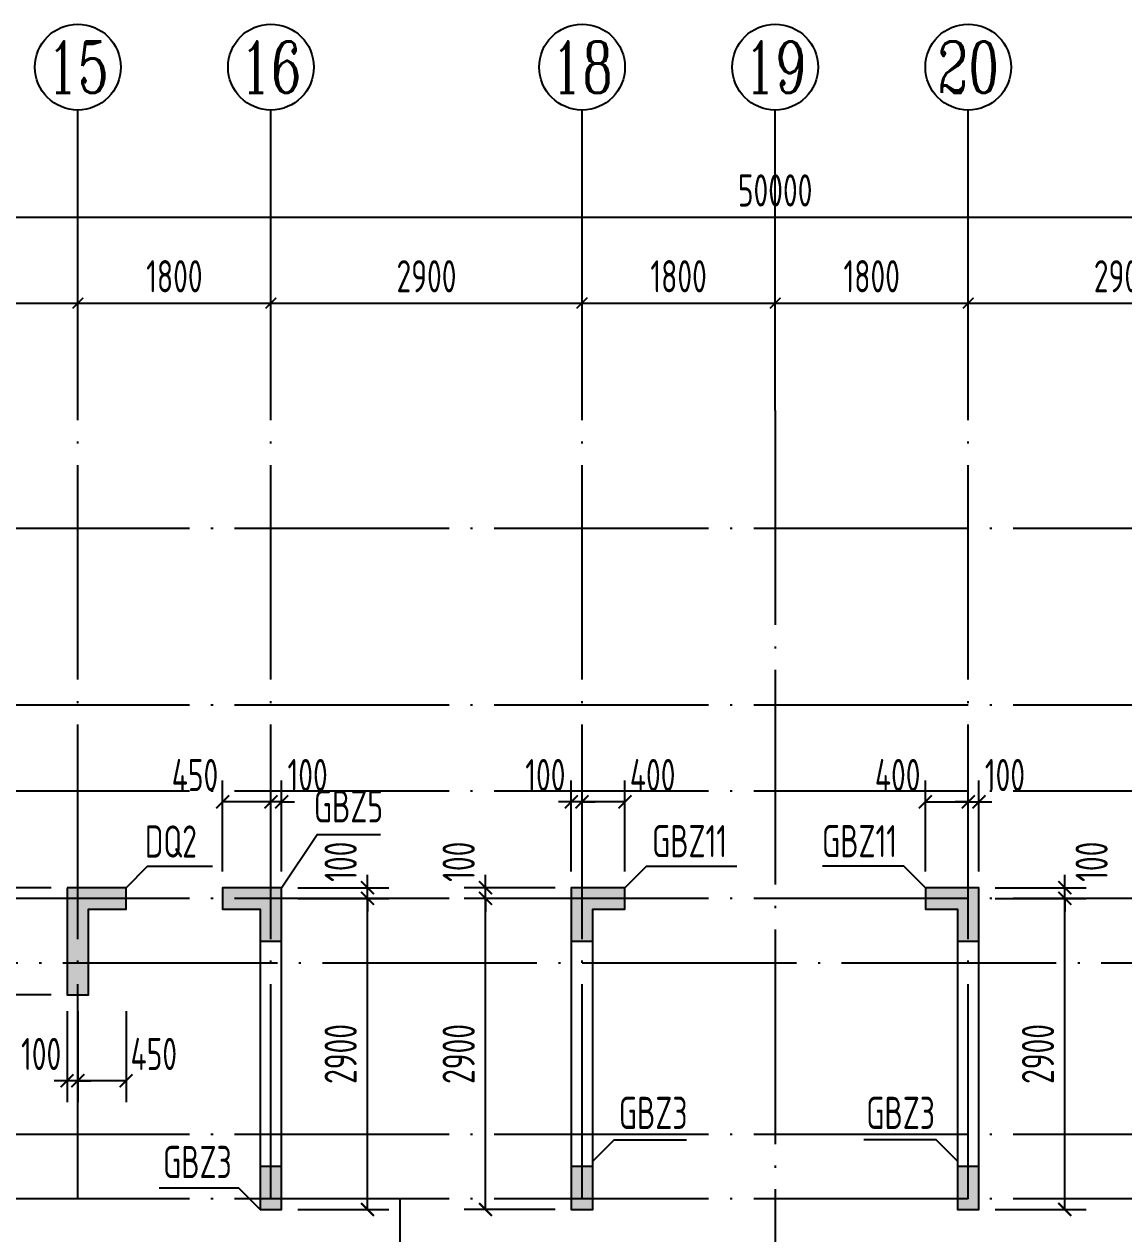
# Model space of a CAD drawing. Extents: x -1058961 to 23600, y -449123 to 2751847.
# Drawn here: x -426729 to -416479, y -180004 to -168727 of the extents above; entities that cross this region are included whole.
import ezdxf
from ezdxf.enums import TextEntityAlignment as Align

# ---------------------------------------------------------------- set-up
doc = ezdxf.new("R2010")
doc.units = 0
doc.header["$LTSCALE"] = 1000
doc.linetypes.add('DOTE', pattern=[2.42, 2, -0.2, 0.02, -0.2])
doc.layers.get('0').update_dxf_attribs({"linetype": 'CONTINUOUS'})
doc.layers.get('DEFPOINTS').update_dxf_attribs({"linetype": 'CONTINUOUS'})
for name, color, linetype in [('A-AXIS', 1, 'CONTINUOUS'), ('A-DOTE', 10, 'DOTE'), ('AXIS_NUM', 7, 'CONTINUOUS'), ('S-Q墙实线', 6, 'CONTINUOUS'), ('S-Q墙标注', 3, 'CONTINUOUS'), ('S-X详图填充', 252, 'CONTINUOUS'), ('S-X详图实线', 4, 'CONTINUOUS'), ('S-Y一般标注', 3, 'CONTINUOUS'), ('S-Z柱编号', 6, 'CONTINUOUS')]:
    doc.layers.add(name, color=color, linetype=linetype)
doc.styles.add('TSSD_Axis', font='complex.shx', dxfattribs={"width": 0.7, "bigfont": 'hztxt.shx'})
doc.styles.add('TSSD_DIMENSION', font='Tssdeng.shx', dxfattribs={"width": 0.7, "bigfont": 'tssdchn.shx'})
doc.styles.add('TSSD_REIN', font='tssdeng.shx', dxfattribs={"width": 0.7, "height": 300, "bigfont": 'tssdchn.shx'})
doc.styles.add('结构文字', font='zstxt.shx', dxfattribs={"width": 0.7, "bigfont": 'zshz.shx'})
doc.dimstyles.new('STRUCK', dxfattribs={"dimtxt": 400, "dimasz": 121, "dimexe": 200, "dimexo": 150, "dimgap": 115, "dimtad": 1, "dimdec": 0, "dimdsep": 46, "dimtxsty": '结构文字', "dimblk": 'ARCHTICK', "dimcen": 400, "dimclrd": 3, "dimclre": 3, "dimclrt": 7, "dimadec": 0, "dimazin": 0, "dimtfac": 1, "dimtdec": 0, "dimtix": 1, "dimtmove": 2, "dimatfit": 3, "dimldrblk": '_DIMX', "dimfxl": 0, "dimtolj": 1, "dimtzin": 0, "dimarcsym": 0})
doc.dimstyles.new('TSSD_100_100', dxfattribs={"dimtxt": 300, "dimasz": 100, "dimexe": 100, "dimexo": 250, "dimgap": 100, "dimtad": 1, "dimdec": 0, "dimzin": 0, "dimdsep": 46, "dimtxsty": 'TSSD_DIMENSION', "dimblk": 'ARCHTICK', "dimcen": 0, "dimdle": 100, "dimclrt": 7, "dimadec": 0, "dimazin": 0, "dimtfac": 1, "dimtdec": 0, "dimtix": 1, "dimtmove": 2, "dimatfit": 3, "dimldrblk": 'ARCHTICK', "dimfxl": 0, "dimtolj": 1, "dimtzin": 0, "dimarcsym": 0})

# ---------------------------------------------------------------- blocks, each defined once
blk = doc.blocks.new('ts_axno')
at = {"color": 0, "linetype": 'ByBlock', "lineweight": -2}
blk.add_circle((0, 0), 0.5, dxfattribs=at)
at = {"color": 0, "linetype": 'ByBlock', "lineweight": -2, "style": 'TSSD_Axis', "width": 0.7}
blk.add_attdef('A', text='', height=0.6, dxfattribs=at).set_placement((0, 0), align=Align.MIDDLE_CENTER)
blk = doc.blocks.new('_ArchTick')
at = {"color": 0, "linetype": 'ByBlock', "const_width": 0.15}
blk.add_lwpolyline([(-0.5, -0.5), (0.5, 0.5)], dxfattribs=at)
blk = doc.blocks.new('*D1069')
at = {"layer": 'DEFPOINTS', "color": 0}
for p in [(23100, 19250), (21400, 18250), (23100, 18250)]:
    blk.add_point(p, dxfattribs=at)
at = {"layer": 'S-Y一般标注', "color": 0, "lineweight": -2}
for p, q in [((21400, 18500), (21400, 19350)), ((23100, 18500), (23100, 19350)), ((21300, 19250), (23200, 19250))]:
    blk.add_line(p, q, dxfattribs=at)
at = {"layer": 'S-Y一般标注', "color": 0, "lineweight": -2, "xscale": 100, "yscale": 100, "zscale": 100, "rotation": 180}
blk.add_blockref('_ArchTick', (21400, 19250), dxfattribs=at)
at = {"layer": 'S-Y一般标注', "color": 0, "lineweight": -2, "xscale": 100, "yscale": 100, "zscale": 100}
blk.add_blockref('_ArchTick', (23100, 19250), dxfattribs=at)
at = {"layer": 'S-Y一般标注', "color": 7, "insert": (22250, 19500), "char_height": 300, "attachment_point": 5, "style": 'TSSD_DIMENSION'}
blk.add_mtext('\\A1;1700', dxfattribs=at)
blk = doc.blocks.new('*D1070')
at = {"layer": 'DEFPOINTS', "color": 0}
for p in [(24900, 19250), (23100, 18250), (24900, 18250)]:
    blk.add_point(p, dxfattribs=at)
at = {"layer": 'S-Y一般标注', "color": 0, "lineweight": -2}
for p, q in [((23100, 18500), (23100, 19350)), ((24900, 18500), (24900, 19350)), ((23000, 19250), (25000, 19250))]:
    blk.add_line(p, q, dxfattribs=at)
at = {"layer": 'S-Y一般标注', "color": 0, "lineweight": -2, "xscale": 100, "yscale": 100, "zscale": 100, "rotation": 180}
blk.add_blockref('_ArchTick', (23100, 19250), dxfattribs=at)
at = {"layer": 'S-Y一般标注', "color": 0, "lineweight": -2, "xscale": 100, "yscale": 100, "zscale": 100}
blk.add_blockref('_ArchTick', (24900, 19250), dxfattribs=at)
at = {"layer": 'S-Y一般标注', "color": 7, "insert": (24000, 19500), "char_height": 300, "attachment_point": 5, "style": 'TSSD_DIMENSION'}
blk.add_mtext('\\A1;1800', dxfattribs=at)
blk = doc.blocks.new('*D1071')
at = {"layer": 'DEFPOINTS', "color": 0}
for p in [(27800, 19250), (24900, 18250), (27800, 18250)]:
    blk.add_point(p, dxfattribs=at)
at = {"layer": 'S-Y一般标注', "color": 0, "lineweight": -2}
for p, q in [((24900, 18500), (24900, 19350)), ((27800, 18500), (27800, 19350)), ((24800, 19250), (27900, 19250))]:
    blk.add_line(p, q, dxfattribs=at)
at = {"layer": 'S-Y一般标注', "color": 0, "lineweight": -2, "xscale": 100, "yscale": 100, "zscale": 100, "rotation": 180}
blk.add_blockref('_ArchTick', (24900, 19250), dxfattribs=at)
at = {"layer": 'S-Y一般标注', "color": 0, "lineweight": -2, "xscale": 100, "yscale": 100, "zscale": 100}
blk.add_blockref('_ArchTick', (27800, 19250), dxfattribs=at)
at = {"layer": 'S-Y一般标注', "color": 7, "insert": (26350, 19500), "char_height": 300, "attachment_point": 5, "style": 'TSSD_DIMENSION'}
blk.add_mtext('\\A1;2900', dxfattribs=at)
blk = doc.blocks.new('*D1072')
at = {"layer": 'DEFPOINTS', "color": 0}
for p in [(29600, 19250), (27800, 18250), (29600, 18250)]:
    blk.add_point(p, dxfattribs=at)
at = {"layer": 'S-Y一般标注', "color": 0, "lineweight": -2}
for p, q in [((27800, 18500), (27800, 19350)), ((29600, 18500), (29600, 19350)), ((27700, 19250), (29700, 19250))]:
    blk.add_line(p, q, dxfattribs=at)
at = {"layer": 'S-Y一般标注', "color": 0, "lineweight": -2, "xscale": 100, "yscale": 100, "zscale": 100, "rotation": 180}
blk.add_blockref('_ArchTick', (27800, 19250), dxfattribs=at)
at = {"layer": 'S-Y一般标注', "color": 0, "lineweight": -2, "xscale": 100, "yscale": 100, "zscale": 100}
blk.add_blockref('_ArchTick', (29600, 19250), dxfattribs=at)
at = {"layer": 'S-Y一般标注', "color": 7, "insert": (28700, 19500), "char_height": 300, "attachment_point": 5, "style": 'TSSD_DIMENSION'}
blk.add_mtext('\\A1;1800', dxfattribs=at)
blk = doc.blocks.new('*D1073')
at = {"layer": 'DEFPOINTS', "color": 0}
for p in [(31400, 19250), (29600, 18250), (31400, 18250)]:
    blk.add_point(p, dxfattribs=at)
at = {"layer": 'S-Y一般标注', "color": 0, "lineweight": -2}
for p, q in [((29600, 18500), (29600, 19350)), ((31400, 18500), (31400, 19350)), ((29500, 19250), (31500, 19250))]:
    blk.add_line(p, q, dxfattribs=at)
at = {"layer": 'S-Y一般标注', "color": 0, "lineweight": -2, "xscale": 100, "yscale": 100, "zscale": 100, "rotation": 180}
blk.add_blockref('_ArchTick', (29600, 19250), dxfattribs=at)
at = {"layer": 'S-Y一般标注', "color": 0, "lineweight": -2, "xscale": 100, "yscale": 100, "zscale": 100}
blk.add_blockref('_ArchTick', (31400, 19250), dxfattribs=at)
at = {"layer": 'S-Y一般标注', "color": 7, "insert": (30500, 19500), "char_height": 300, "attachment_point": 5, "style": 'TSSD_DIMENSION'}
blk.add_mtext('\\A1;1800', dxfattribs=at)
blk = doc.blocks.new('*D1074')
at = {"layer": 'DEFPOINTS', "color": 0}
for p in [(34300, 19250), (31400, 18250), (34300, 18250)]:
    blk.add_point(p, dxfattribs=at)
at = {"layer": 'S-Y一般标注', "color": 0, "lineweight": -2}
for p, q in [((31400, 18500), (31400, 19350)), ((34300, 18500), (34300, 19350)), ((31300, 19250), (34400, 19250))]:
    blk.add_line(p, q, dxfattribs=at)
at = {"layer": 'S-Y一般标注', "color": 0, "lineweight": -2, "xscale": 100, "yscale": 100, "zscale": 100, "rotation": 180}
blk.add_blockref('_ArchTick', (31400, 19250), dxfattribs=at)
at = {"layer": 'S-Y一般标注', "color": 0, "lineweight": -2, "xscale": 100, "yscale": 100, "zscale": 100}
blk.add_blockref('_ArchTick', (34300, 19250), dxfattribs=at)
at = {"layer": 'S-Y一般标注', "color": 7, "insert": (32850, 19500), "char_height": 300, "attachment_point": 5, "style": 'TSSD_DIMENSION'}
blk.add_mtext('\\A1;2900', dxfattribs=at)
blk = doc.blocks.new('*D1084')
at = {"layer": 'DEFPOINTS', "color": 0}
for p in [(54600, 20050), (4600, 18250), (54600, 18250)]:
    blk.add_point(p, dxfattribs=at)
at = {"layer": 'S-Y一般标注', "color": 0, "lineweight": -2}
for p, q in [((4600, 18500), (4600, 20150)), ((54600, 18500), (54600, 20150)), ((4500, 20050), (54700, 20050))]:
    blk.add_line(p, q, dxfattribs=at)
at = {"layer": 'S-Y一般标注', "color": 0, "lineweight": -2, "xscale": 100, "yscale": 100, "zscale": 100, "rotation": 180}
blk.add_blockref('_ArchTick', (4600, 20050), dxfattribs=at)
at = {"layer": 'S-Y一般标注', "color": 0, "lineweight": -2, "xscale": 100, "yscale": 100, "zscale": 100}
blk.add_blockref('_ArchTick', (54600, 20050), dxfattribs=at)
at = {"layer": 'S-Y一般标注', "color": 7, "insert": (29600, 20300), "char_height": 300, "attachment_point": 5, "style": 'TSSD_DIMENSION'}
blk.add_mtext('\\A1;50000', dxfattribs=at)
blk = doc.blocks.new('*D916')
at = {"layer": 'DEFPOINTS', "color": 0}
for p in [(-422429, -176877), (-421629, -176877), (-421629, -179777)]:
    blk.add_point(p, dxfattribs=at)
at = {"layer": 'S-Q墙标注', "color": 3, "lineweight": -2}
for p, q in [((-421779, -176877), (-422629, -176877)), ((-422429, -179777), (-422429, -176877)), ((-421779, -179777), (-422629, -179777))]:
    blk.add_line(p, q, dxfattribs=at)
at = {"layer": 'S-Q墙标注', "color": 3, "lineweight": -2, "xscale": 121, "yscale": 121, "zscale": 121}
for p, rotation in [((-422429, -176877), 90), ((-422429, -179777), 270)]:
    blk.add_blockref('_ArchTick', p, dxfattribs=dict(at, rotation=rotation))
at = {"layer": 'S-Q墙标注', "color": 7, "insert": (-422679, -178327), "char_height": 300, "attachment_point": 5, "rotation": 90, "style": 'TSSD_REIN'}
blk.add_mtext('\\A1;2900', dxfattribs=at)
blk = doc.blocks.new('_DIMX')
blk.add_line((-150, 0), (150, 0))
at = {"const_width": 50}
blk.add_lwpolyline([(-70, -70), (70, 70)], dxfattribs=at)
blk = doc.blocks.new('*D917')
at = {"layer": 'DEFPOINTS', "color": 0}
for p in [(-422429, -176777), (-421629, -176777), (-421629, -176877)]:
    blk.add_point(p, dxfattribs=at)
at = {"layer": 'S-Q墙标注', "color": 3, "lineweight": -2}
for p, q in [((-422429, -176777), (-422429, -176656)), ((-421779, -176777), (-422629, -176777)), ((-422429, -176877), (-422429, -176777)), ((-421779, -176877), (-422629, -176877)), ((-422429, -176877), (-422429, -176998))]:
    blk.add_line(p, q, dxfattribs=at)
at = {"layer": 'S-Q墙标注', "color": 3, "lineweight": -2, "xscale": 121, "yscale": 121, "zscale": 121}
for p, rotation in [((-422429, -176777), 270), ((-422429, -176877), 90)]:
    blk.add_blockref('_ArchTick', p, dxfattribs=dict(at, rotation=rotation))
at = {"layer": 'S-Q墙标注', "color": 7, "insert": (-422679, -176535), "char_height": 300, "attachment_point": 5, "rotation": 90, "style": 'TSSD_REIN'}
blk.add_mtext('\\A1;100', dxfattribs=at)
blk = doc.blocks.new('*D918')
at = {"layer": 'DEFPOINTS', "color": 0}
for p in [(-421529, -175977), (-421529, -176777), (-421129, -176777)]:
    blk.add_point(p, dxfattribs=at)
at = {"layer": 'S-Q墙标注', "color": 3, "lineweight": -2}
for p, q in [((-421529, -176627), (-421529, -175777)), ((-421129, -176627), (-421129, -175777)), ((-421129, -175977), (-421529, -175977))]:
    blk.add_line(p, q, dxfattribs=at)
at = {"layer": 'S-Q墙标注', "color": 3, "lineweight": -2, "xscale": 121, "yscale": 121, "zscale": 121, "rotation": 180}
blk.add_blockref('_ArchTick', (-421529, -175977), dxfattribs=at)
at = {"layer": 'S-Q墙标注', "color": 3, "lineweight": -2, "xscale": 121, "yscale": 121, "zscale": 121}
blk.add_blockref('_ArchTick', (-421129, -175977), dxfattribs=at)
at = {"layer": 'S-Q墙标注', "color": 7, "insert": (-420871, -175727), "char_height": 300, "attachment_point": 5, "style": 'TSSD_REIN'}
blk.add_mtext('\\A1;400', dxfattribs=at)
blk = doc.blocks.new('*D919')
at = {"layer": 'DEFPOINTS', "color": 0}
for p in [(-421629, -175977), (-421629, -176777), (-421529, -176777)]:
    blk.add_point(p, dxfattribs=at)
at = {"layer": 'S-Q墙标注', "color": 3, "lineweight": -2}
for p, q in [((-421629, -176627), (-421629, -175777)), ((-421529, -176627), (-421529, -175777)), ((-421629, -175977), (-421750, -175977)), ((-421529, -175977), (-421629, -175977)), ((-421529, -175977), (-421408, -175977))]:
    blk.add_line(p, q, dxfattribs=at)
at = {"layer": 'S-Q墙标注', "color": 3, "lineweight": -2, "xscale": 121, "yscale": 121, "zscale": 121}
blk.add_blockref('_ArchTick', (-421629, -175977), dxfattribs=at)
at = {"layer": 'S-Q墙标注', "color": 3, "lineweight": -2, "xscale": 121, "yscale": 121, "zscale": 121, "rotation": 180}
blk.add_blockref('_ArchTick', (-421529, -175977), dxfattribs=at)
at = {"layer": 'S-Q墙标注', "color": 7, "insert": (-421871, -175727), "char_height": 300, "attachment_point": 5, "style": 'TSSD_REIN'}
blk.add_mtext('\\A1;100', dxfattribs=at)
blk = doc.blocks.new('*D920')
at = {"layer": 'DEFPOINTS', "color": 0}
for p in [(-424329, -176877), (-423529, -176877), (-424329, -179777)]:
    blk.add_point(p, dxfattribs=at)
at = {"layer": 'S-Q墙标注', "color": 3, "lineweight": -2}
for p, q in [((-424179, -176877), (-423329, -176877)), ((-423529, -179777), (-423529, -176877)), ((-424179, -179777), (-423329, -179777))]:
    blk.add_line(p, q, dxfattribs=at)
at = {"layer": 'S-Q墙标注', "color": 3, "lineweight": -2, "xscale": 121, "yscale": 121, "zscale": 121}
for p, rotation in [((-423529, -176877), 90), ((-423529, -179777), 270)]:
    blk.add_blockref('_ArchTick', p, dxfattribs=dict(at, rotation=rotation))
at = {"layer": 'S-Q墙标注', "color": 7, "insert": (-423779, -178327), "char_height": 300, "attachment_point": 5, "rotation": 90, "style": 'TSSD_REIN'}
blk.add_mtext('\\A1;2900', dxfattribs=at)
blk = doc.blocks.new('*D921')
at = {"layer": 'DEFPOINTS', "color": 0}
for p in [(-424329, -176777), (-423529, -176777), (-424329, -176877)]:
    blk.add_point(p, dxfattribs=at)
at = {"layer": 'S-Q墙标注', "color": 3, "lineweight": -2}
for p, q in [((-423529, -176777), (-423529, -176656)), ((-424179, -176777), (-423329, -176777)), ((-423529, -176877), (-423529, -176777)), ((-424179, -176877), (-423329, -176877)), ((-423529, -176877), (-423529, -176998))]:
    blk.add_line(p, q, dxfattribs=at)
at = {"layer": 'S-Q墙标注', "color": 3, "lineweight": -2, "xscale": 121, "yscale": 121, "zscale": 121}
for p, rotation in [((-423529, -176777), 270), ((-423529, -176877), 90)]:
    blk.add_blockref('_ArchTick', p, dxfattribs=dict(at, rotation=rotation))
at = {"layer": 'S-Q墙标注', "color": 7, "insert": (-423779, -176535), "char_height": 300, "attachment_point": 5, "rotation": 90, "style": 'TSSD_REIN'}
blk.add_mtext('\\A1;100', dxfattribs=at)
blk = doc.blocks.new('*D922')
at = {"layer": 'DEFPOINTS', "color": 0}
for p in [(-424429, -175977), (-424429, -176777), (-424329, -176777)]:
    blk.add_point(p, dxfattribs=at)
at = {"layer": 'S-Q墙标注', "color": 3, "lineweight": -2}
for p, q in [((-424429, -176627), (-424429, -175777)), ((-424329, -176627), (-424329, -175777)), ((-424429, -175977), (-424550, -175977)), ((-424329, -175977), (-424429, -175977)), ((-424329, -175977), (-424208, -175977))]:
    blk.add_line(p, q, dxfattribs=at)
at = {"layer": 'S-Q墙标注', "color": 3, "lineweight": -2, "xscale": 121, "yscale": 121, "zscale": 121}
blk.add_blockref('_ArchTick', (-424429, -175977), dxfattribs=at)
at = {"layer": 'S-Q墙标注', "color": 3, "lineweight": -2, "xscale": 121, "yscale": 121, "zscale": 121, "rotation": 180}
blk.add_blockref('_ArchTick', (-424329, -175977), dxfattribs=at)
at = {"layer": 'S-Q墙标注', "color": 7, "insert": (-424087, -175727), "char_height": 300, "attachment_point": 5, "style": 'TSSD_REIN'}
blk.add_mtext('\\A1;100', dxfattribs=at)
blk = doc.blocks.new('*D923')
at = {"layer": 'DEFPOINTS', "color": 0}
for p in [(-424879, -175977), (-424879, -176777), (-424429, -176777)]:
    blk.add_point(p, dxfattribs=at)
at = {"layer": 'S-Q墙标注', "color": 3, "lineweight": -2}
for p, q in [((-424879, -176627), (-424879, -175777)), ((-424429, -176627), (-424429, -175777)), ((-424429, -175977), (-424879, -175977))]:
    blk.add_line(p, q, dxfattribs=at)
at = {"layer": 'S-Q墙标注', "color": 3, "lineweight": -2, "xscale": 121, "yscale": 121, "zscale": 121, "rotation": 180}
blk.add_blockref('_ArchTick', (-424879, -175977), dxfattribs=at)
at = {"layer": 'S-Q墙标注', "color": 3, "lineweight": -2, "xscale": 121, "yscale": 121, "zscale": 121}
blk.add_blockref('_ArchTick', (-424429, -175977), dxfattribs=at)
at = {"layer": 'S-Q墙标注', "color": 7, "insert": (-425137, -175727), "char_height": 300, "attachment_point": 5, "style": 'TSSD_REIN'}
blk.add_mtext('\\A1;450', dxfattribs=at)
blk = doc.blocks.new('*D924')
at = {"layer": 'DEFPOINTS', "color": 0}
for p in [(-427129, -176877), (-426329, -176877), (-426329, -177777)]:
    blk.add_point(p, dxfattribs=at)
at = {"layer": 'S-Q墙标注', "color": 3, "lineweight": -2}
for p, q in [((-426479, -176877), (-427329, -176877)), ((-427129, -177777), (-427129, -176877)), ((-426479, -177777), (-427329, -177777))]:
    blk.add_line(p, q, dxfattribs=at)
at = {"layer": 'S-Q墙标注', "color": 3, "lineweight": -2, "xscale": 121, "yscale": 121, "zscale": 121}
for p, rotation in [((-427129, -176877), 90), ((-427129, -177777), 270)]:
    blk.add_blockref('_ArchTick', p, dxfattribs=dict(at, rotation=rotation))
at = {"layer": 'S-Q墙标注', "color": 7, "insert": (-427379, -177327), "char_height": 300, "attachment_point": 5, "rotation": 90, "style": 'TSSD_REIN'}
blk.add_mtext('\\A1;900', dxfattribs=at)
blk = doc.blocks.new('*D925')
at = {"layer": 'DEFPOINTS', "color": 0}
for p in [(-427129, -176777), (-426329, -176777), (-426329, -176877)]:
    blk.add_point(p, dxfattribs=at)
at = {"layer": 'S-Q墙标注', "color": 3, "lineweight": -2}
for p, q in [((-427129, -176777), (-427129, -176656)), ((-426479, -176777), (-427329, -176777)), ((-427129, -176877), (-427129, -176777)), ((-426479, -176877), (-427329, -176877)), ((-427129, -176877), (-427129, -176998))]:
    blk.add_line(p, q, dxfattribs=at)
at = {"layer": 'S-Q墙标注', "color": 3, "lineweight": -2, "xscale": 121, "yscale": 121, "zscale": 121}
for p, rotation in [((-427129, -176777), 270), ((-427129, -176877), 90)]:
    blk.add_blockref('_ArchTick', p, dxfattribs=dict(at, rotation=rotation))
at = {"layer": 'S-Q墙标注', "color": 7, "insert": (-427379, -176535), "char_height": 300, "attachment_point": 5, "rotation": 90, "style": 'TSSD_REIN'}
blk.add_mtext('\\A1;100', dxfattribs=at)
blk = doc.blocks.new('*D926')
at = {"layer": 'DEFPOINTS', "color": 0}
for p in [(-426229, -177777), (-425779, -177777), (-426229, -178577)]:
    blk.add_point(p, dxfattribs=at)
at = {"layer": 'S-Q墙标注', "color": 3, "lineweight": -2}
for p, q in [((-426229, -177927), (-426229, -178777)), ((-425779, -177927), (-425779, -178777)), ((-425779, -178577), (-426229, -178577))]:
    blk.add_line(p, q, dxfattribs=at)
at = {"layer": 'S-Q墙标注', "color": 3, "lineweight": -2, "xscale": 121, "yscale": 121, "zscale": 121, "rotation": 180}
blk.add_blockref('_ArchTick', (-426229, -178577), dxfattribs=at)
at = {"layer": 'S-Q墙标注', "color": 3, "lineweight": -2, "xscale": 121, "yscale": 121, "zscale": 121}
blk.add_blockref('_ArchTick', (-425779, -178577), dxfattribs=at)
at = {"layer": 'S-Q墙标注', "color": 7, "insert": (-425521, -178327), "char_height": 300, "attachment_point": 5, "style": 'TSSD_REIN'}
blk.add_mtext('\\A1;450', dxfattribs=at)
blk = doc.blocks.new('*D927')
at = {"layer": 'DEFPOINTS', "color": 0}
for p in [(-426329, -177777), (-426229, -177777), (-426329, -178577)]:
    blk.add_point(p, dxfattribs=at)
at = {"layer": 'S-Q墙标注', "color": 3, "lineweight": -2}
for p, q in [((-426329, -177927), (-426329, -178777)), ((-426229, -177927), (-426229, -178777)), ((-426329, -178577), (-426450, -178577)), ((-426229, -178577), (-426329, -178577)), ((-426229, -178577), (-426108, -178577))]:
    blk.add_line(p, q, dxfattribs=at)
at = {"layer": 'S-Q墙标注', "color": 3, "lineweight": -2, "xscale": 121, "yscale": 121, "zscale": 121}
blk.add_blockref('_ArchTick', (-426329, -178577), dxfattribs=at)
at = {"layer": 'S-Q墙标注', "color": 3, "lineweight": -2, "xscale": 121, "yscale": 121, "zscale": 121, "rotation": 180}
blk.add_blockref('_ArchTick', (-426229, -178577), dxfattribs=at)
at = {"layer": 'S-Q墙标注', "color": 7, "insert": (-426571, -178327), "char_height": 300, "attachment_point": 5, "style": 'TSSD_REIN'}
blk.add_mtext('\\A1;100', dxfattribs=at)
blk = doc.blocks.new('*D987')
at = {"layer": 'DEFPOINTS', "color": 0}
for p in [(-417829, -176877), (-417029, -176877), (-417829, -179777)]:
    blk.add_point(p, dxfattribs=at)
at = {"layer": 'S-Q墙标注', "color": 3, "lineweight": -2}
for p, q in [((-417679, -176877), (-416829, -176877)), ((-417029, -179777), (-417029, -176877)), ((-417679, -179777), (-416829, -179777))]:
    blk.add_line(p, q, dxfattribs=at)
at = {"layer": 'S-Q墙标注', "color": 3, "lineweight": -2, "xscale": 121, "yscale": 121, "zscale": 121}
for p, rotation in [((-417029, -176877), 90), ((-417029, -179777), 270)]:
    blk.add_blockref('_ArchTick', p, dxfattribs=dict(at, rotation=rotation))
at = {"layer": 'S-Q墙标注', "color": 7, "insert": (-417279, -178327), "char_height": 300, "attachment_point": 5, "rotation": 90, "style": 'TSSD_REIN'}
blk.add_mtext('\\A1;2900', dxfattribs=at)
blk = doc.blocks.new('*D988')
at = {"layer": 'DEFPOINTS', "color": 0}
for p in [(-417829, -176777), (-417029, -176777), (-417829, -176877)]:
    blk.add_point(p, dxfattribs=at)
at = {"layer": 'S-Q墙标注', "color": 3, "lineweight": -2}
for p, q in [((-417029, -176777), (-417029, -176656)), ((-417679, -176777), (-416829, -176777)), ((-417029, -176877), (-417029, -176777)), ((-417679, -176877), (-416829, -176877)), ((-417029, -176877), (-417029, -176998))]:
    blk.add_line(p, q, dxfattribs=at)
at = {"layer": 'S-Q墙标注', "color": 3, "lineweight": -2, "xscale": 121, "yscale": 121, "zscale": 121}
for p, rotation in [((-417029, -176777), 270), ((-417029, -176877), 90)]:
    blk.add_blockref('_ArchTick', p, dxfattribs=dict(at, rotation=rotation))
at = {"layer": 'S-Q墙标注', "color": 7, "insert": (-416779, -176535), "char_height": 300, "attachment_point": 5, "rotation": 90, "style": 'TSSD_REIN'}
blk.add_mtext('\\A1;100', dxfattribs=at)
blk = doc.blocks.new('*D989')
at = {"layer": 'DEFPOINTS', "color": 0}
for p in [(-417929, -175977), (-418329, -176777), (-417929, -176777)]:
    blk.add_point(p, dxfattribs=at)
at = {"layer": 'S-Q墙标注', "color": 3, "lineweight": -2}
for p, q in [((-418329, -176627), (-418329, -175777)), ((-417929, -176627), (-417929, -175777)), ((-418329, -175977), (-417929, -175977))]:
    blk.add_line(p, q, dxfattribs=at)
at = {"layer": 'S-Q墙标注', "color": 3, "lineweight": -2, "xscale": 121, "yscale": 121, "zscale": 121, "rotation": 180}
blk.add_blockref('_ArchTick', (-418329, -175977), dxfattribs=at)
at = {"layer": 'S-Q墙标注', "color": 3, "lineweight": -2, "xscale": 121, "yscale": 121, "zscale": 121}
blk.add_blockref('_ArchTick', (-417929, -175977), dxfattribs=at)
at = {"layer": 'S-Q墙标注', "color": 7, "insert": (-418587, -175727), "char_height": 300, "attachment_point": 5, "style": 'TSSD_REIN'}
blk.add_mtext('\\A1;400', dxfattribs=at)
blk = doc.blocks.new('*D990')
at = {"layer": 'DEFPOINTS', "color": 0}
for p in [(-417829, -175977), (-417929, -176777), (-417829, -176777)]:
    blk.add_point(p, dxfattribs=at)
at = {"layer": 'S-Q墙标注', "color": 3, "lineweight": -2}
for p, q in [((-417929, -176627), (-417929, -175777)), ((-417829, -176627), (-417829, -175777)), ((-417929, -175977), (-418050, -175977)), ((-417929, -175977), (-417829, -175977)), ((-417829, -175977), (-417708, -175977))]:
    blk.add_line(p, q, dxfattribs=at)
at = {"layer": 'S-Q墙标注', "color": 3, "lineweight": -2, "xscale": 121, "yscale": 121, "zscale": 121}
blk.add_blockref('_ArchTick', (-417929, -175977), dxfattribs=at)
at = {"layer": 'S-Q墙标注', "color": 3, "lineweight": -2, "xscale": 121, "yscale": 121, "zscale": 121, "rotation": 180}
blk.add_blockref('_ArchTick', (-417829, -175977), dxfattribs=at)
at = {"layer": 'S-Q墙标注', "color": 7, "insert": (-417587, -175727), "char_height": 300, "attachment_point": 5, "style": 'TSSD_REIN'}
blk.add_mtext('\\A1;100', dxfattribs=at)
blk = doc.blocks.new('20210726.16395156')
at = {"layer": 'A-AXIS'}
for p, q in [((23100, 18249.9), (23100, 21049.9)), ((24900, 18249.9), (24900, 21049.9)), ((27800, 18249.9), (27800, 21049.9)), ((29600, 18249.9), (29600, 21049.9)), ((31400, 18249.9), (31400, 21049.9))]:
    blk.add_line(p, q, dxfattribs=at)
at = {"layer": 'A-DOTE'}
for p, q in [((23100, 10900), (23100, 18249.9)), ((24900, 10900), (24900, 18249.9)), ((27800, 10900), (27800, 18249.9)), ((29600, 18249.9), (29600, 3600)), ((31400, 10900), (31400, 18249.9)), ((55600, 17150), (3600, 17150)), ((55600, 15500), (3600, 15500)), ((55600, 14700), (3600, 14700)), ((55600, 13700), (3600, 13700)), ((3600, 13100.3), (55600, 13100.3)), ((55600, 11500), (3600, 11500)), ((55600, 10900), (3600, 10900)), ((26100, 10900), (26100, 3600))]:
    blk.add_line(p, q, dxfattribs=at)
at = {"layer": 'A-AXIS'}
ref = blk.add_blockref('ts_axno', (23100, 21449.9), dxfattribs=dict(at, xscale=800, yscale=800, zscale=800))
ref.add_attrib('9', '15', dxfattribs={"layer": 'AXIS_NUM', "height": 480, "style": 'TSSD_Axis', "width": 0.7}).set_placement((23100, 21449.9), align=Align.MIDDLE_CENTER)
ref = blk.add_blockref('ts_axno', (24900, 21449.9), dxfattribs=dict(at, xscale=800, yscale=800, zscale=800))
ref.add_attrib('10', '16', dxfattribs={"layer": 'AXIS_NUM', "height": 480, "style": 'TSSD_Axis', "width": 0.7}).set_placement((24900, 21449.9), align=Align.MIDDLE_CENTER)
ref = blk.add_blockref('ts_axno', (27800, 21449.9), dxfattribs=dict(at, xscale=800, yscale=800, zscale=800))
ref.add_attrib('11', '18', dxfattribs={"layer": 'AXIS_NUM', "height": 480, "style": 'TSSD_Axis', "width": 0.7}).set_placement((27800, 21449.9), align=Align.MIDDLE_CENTER)
ref = blk.add_blockref('ts_axno', (29600, 21449.9), dxfattribs=dict(at, xscale=800, yscale=800, zscale=800))
ref.add_attrib('12', '19', dxfattribs={"layer": 'AXIS_NUM', "height": 480, "style": 'TSSD_Axis', "width": 0.7}).set_placement((29600, 21449.9), align=Align.MIDDLE_CENTER)
ref = blk.add_blockref('ts_axno', (31400, 21449.9), dxfattribs=dict(at, xscale=800, yscale=800, zscale=800))
ref.add_attrib('13', '20', dxfattribs={"layer": 'AXIS_NUM', "height": 480, "style": 'TSSD_Axis', "width": 0.7}).set_placement((31400, 21449.9), align=Align.MIDDLE_CENTER)
at = {"layer": 'S-Y一般标注'}
for base, p1, p2, picture, middle in [((54600, 20049.9), (4600, 18249.9), (54600, 18249.9), '*D1084', (29600, 20299.9)), ((23100, 19249.9), (21400, 18249.9), (23100, 18249.9), '*D1069', (22250, 19499.9)), ((24900, 19249.9), (23100, 18249.9), (24900, 18249.9), '*D1070', (24000, 19499.9)), ((27800, 19249.9), (24900, 18249.9), (27800, 18249.9), '*D1071', (26350, 19499.9)), ((29600, 19249.9), (27800, 18249.9), (29600, 18249.9), '*D1072', (28700, 19499.9)), ((31400, 19249.9), (29600, 18249.9), (31400, 18249.9), '*D1073', (30500, 19499.9)), ((34300, 19249.9), (31400, 18249.9), (34300, 18249.9), '*D1074', (32850, 19499.9))]:
    dim = blk.add_linear_dim(base=base, p1=p1, p2=p2, dimstyle='TSSD_100_100', dxfattribs=at)
    dim.commit()
    dim.dimension.update_dxf_attribs({"geometry": picture, "text_midpoint": middle})

msp = doc.modelspace()

# ---------------------------------------------------------------- hatches: boundary and pattern name
at = {"layer": 'S-X详图填充'}
h = msp.add_hatch(color=256, dxfattribs=at)
h.dxf.hatch_style = 1
h.paths.add_polyline_path([(-426329.01, -176776.9), (-426329.01, -177776.9), (-426129.01, -177776.9), (-426129.01, -176976.9), (-425779.1, -176976.9), (-425779.1, -176776.9)])
h = msp.add_hatch(color=256, dxfattribs=at)
h.dxf.hatch_style = 1
h.paths.add_polyline_path([(-424529.02, -177276.9), (-424329.02, -177276.9), (-424329.02, -176776.9), (-424879.02, -176776.9), (-424879.02, -176976.9), (-424529.02, -176976.9)])
h = msp.add_hatch(color=256, dxfattribs=at)
h.dxf.hatch_style = 1
h.paths.add_polyline_path([(-421629.02, -177276.9), (-421429.02, -177276.9), (-421429.02, -176976.9), (-421129.11, -176976.9), (-421129.11, -176776.9), (-421629.02, -176776.9)])
h = msp.add_hatch(color=256, dxfattribs=at)
h.dxf.hatch_style = 1
h.paths.add_polyline_path([(-418029, -177276.9), (-417829, -177276.9), (-417829, -176776.9), (-418328.91, -176776.9), (-418328.91, -176976.9), (-418029, -176976.9)])
h = msp.add_hatch(color=256, dxfattribs=at)
h.dxf.hatch_style = 1
h.paths.add_polyline_path([(-424329.02, -179376.9), (-424529.02, -179376.9), (-424529.02, -179776.9), (-424329.02, -179776.9)])
h = msp.add_hatch(color=256, dxfattribs=at)
h.dxf.hatch_style = 1
h.paths.add_polyline_path([(-421429.02, -179376.9), (-421629.02, -179376.9), (-421629.02, -179776.9), (-421429.02, -179776.9)])
h = msp.add_hatch(color=256, dxfattribs=at)
h.dxf.hatch_style = 1
h.paths.add_polyline_path([(-417829, -179376.9), (-418029, -179376.9), (-418029, -179776.9), (-417829, -179776.9)])

# ---------------------------------------------------------------- linework, layer by layer
at = {"layer": 'S-Q墙实线'}
for points in [[(-426329.01, -176776.9), (-426329.01, -177776.9), (-426129.01, -177776.9), (-426129.01, -176976.9), (-425779.1, -176976.9), (-425779.1, -176776.9)], [(-424329.02, -176776.9), (-424879.02, -176776.9), (-424879.02, -176976.9), (-424529.02, -176976.9), (-424529.02, -179776.9), (-424329.02, -179776.9)], [(-421629.02, -176776.9), (-421629.02, -179776.9), (-421429.02, -179776.9), (-421429.02, -176976.9), (-421129.11, -176976.9), (-421129.11, -176776.9)], [(-417829, -176776.9), (-418328.91, -176776.9), (-418328.91, -176976.9), (-418029, -176976.9), (-418029, -179776.9), (-417829, -179776.9)]]:
    msp.add_lwpolyline(points, close=True, dxfattribs=at)
at = {"layer": 'S-X详图实线'}
for points in [[(-426329.01, -176776.9), (-426329.01, -177776.9), (-426129.01, -177776.9), (-426129.01, -176976.9), (-425779.1, -176976.9), (-425779.1, -176776.9), (-426329.01, -176776.9)], [(-424529.02, -177276.9), (-424329.02, -177276.9), (-424329.02, -176776.9), (-424879.02, -176776.9), (-424879.02, -176976.9), (-424529.02, -176976.9), (-424529.02, -177276.9)], [(-421629.02, -177276.9), (-421429.02, -177276.9), (-421429.02, -176976.9), (-421129.11, -176976.9), (-421129.11, -176776.9), (-421629.02, -176776.9), (-421629.02, -177276.9)], [(-418029, -177276.9), (-417829, -177276.9), (-417829, -176776.9), (-418328.91, -176776.9), (-418328.91, -176976.9), (-418029, -176976.9), (-418029, -177276.9)], [(-424329.02, -179376.9), (-424529.02, -179376.9), (-424529.02, -179776.9), (-424329.02, -179776.9), (-424329.02, -179376.9)], [(-421429.02, -179376.9), (-421629.02, -179376.9), (-421629.02, -179776.9), (-421429.02, -179776.9), (-421429.02, -179376.9)], [(-417829, -179376.9), (-418029, -179376.9), (-418029, -179776.9), (-417829, -179776.9), (-417829, -179376.9)]]:
    msp.add_lwpolyline(points, close=True, dxfattribs=at)
at = {"layer": 'S-Z柱编号', "color": 7}
for points in [[(-424329.02, -176776.9), (-423996.58, -176280.27), (-423406.74, -176280.27)], [(-425779.1, -176776.9), (-425579.1, -176576.9), (-424973.09, -176576.9)], [(-421129.11, -176776.9), (-420929.11, -176576.9), (-420085.02, -176576.9)], [(-418328.91, -176776.9), (-418528.91, -176576.9), (-419289.04, -176576.9)], [(-421429.02, -179326.9), (-421229.02, -179126.9), (-420555.5, -179126.9)], [(-418029, -179326.9), (-418229, -179126.9), (-418902.52, -179126.9)], [(-424529.02, -179776.9), (-424729.02, -179576.9), (-425469.36, -179576.9)]]:
    msp.add_lwpolyline(points, dxfattribs=at)

# ---------------------------------------------------------------- block references
at = {"layer": 'A-DOTE'}
msp.add_blockref('20210726.16395156', (-449329.01, -190576.94), dxfattribs=at)

# ---------------------------------------------------------------- texts
at = {"layer": 'S-Z柱编号', "color": 7, "style": 'TSSD_REIN', "width": 0.7}
for s, p in [('GBZ5', (-424029.02, -176258.71)), ('DQ2', (-425603.78, -176586.16)), ('GBZ11', (-420876.75, -176582.72)), ('GBZ11', (-419292.31, -176582.72)), ('GBZ3', (-421186.17, -179116.31)), ('GBZ3', (-418879.6, -179116.31)), ('GBZ3', (-425434.79, -179574.18))]:
    msp.add_text(s, height=300, dxfattribs=at).set_placement(p, align=Align.BOTTOM_LEFT)

# ---------------------------------------------------------------- dimensions: what is measured, and where the dimension line sits
at = {"layer": 'S-Q墙标注'}
for base, p1, p2, angle, picture, middle in [((-424879.02, -175976.9), (-424429.01, -176776.9), (-424879.02, -176776.9), 180, '*D923', (-425137.1, -175726.9)), ((-424429.01, -175976.9), (-424329.02, -176776.9), (-424429.01, -176776.9), 180, '*D922', (-424087.1, -175726.9)), ((-421629.02, -175976.9), (-421529.01, -176776.9), (-421629.02, -176776.9), 180, '*D919', (-421870.94, -175726.9)), ((-421529.01, -175976.9), (-421129.1, -176776.9), (-421529.01, -176776.9), 180, '*D918', (-420871.03, -175726.9)), ((-427129.02, -176776.9), (-426329.02, -176876.9), (-426329.02, -176776.9), 90, '*D925', (-427379.02, -176534.97)), ((-423529.02, -176776.9), (-424329.02, -176876.9), (-424329.02, -176776.9), 90, '*D921', (-423779.02, -176534.97)), ((-422429.02, -176776.9), (-421629.02, -176876.9), (-421629.02, -176776.9), 90, '*D917', (-422679.02, -176534.97)), ((-417029, -176776.9), (-417829, -176876.9), (-417829, -176776.9), 90, '*D988', (-416779, -176534.97)), ((-426329.02, -178576.9), (-426229.01, -177776.9), (-426329.02, -177776.9), 180, '*D927', (-426570.94, -178326.9)), ((-426229.01, -178576.9), (-425779.1, -177776.9), (-426229.01, -177776.9), 180, '*D926', (-425521.02, -178326.9))]:
    dim = msp.add_linear_dim(base=base, p1=p1, p2=p2, angle=angle, dimstyle='STRUCK', override={"dimtxt": 300, "dimgap": 100, "dimtxsty": 'TSSD_REIN'}, dxfattribs=at)
    dim.commit()
    dim.dimension.update_dxf_attribs({"geometry": picture, "text_midpoint": middle, "dimtype": 160})
for base, p1, p2, picture, middle in [((-417929.01, -175976.9), (-418328.91, -176776.9), (-417929.01, -176776.9), '*D989', (-418586.99, -175726.9)), ((-417829, -175976.9), (-417929.01, -176776.9), (-417829, -176776.9), '*D990', (-417587.08, -175726.9))]:
    dim = msp.add_linear_dim(base=base, p1=p1, p2=p2, dimstyle='STRUCK', override={"dimtxt": 300, "dimgap": 100, "dimtxsty": 'TSSD_REIN'}, dxfattribs=at)
    dim.commit()
    dim.dimension.update_dxf_attribs({"geometry": picture, "text_midpoint": middle, "dimtype": 160})
for base, p1, p2, picture, middle in [((-427129.02, -176876.9), (-426329.02, -177776.9), (-426329.02, -176876.9), '*D924', (-427379.02, -177326.9)), ((-423529.02, -176876.9), (-424329.02, -179776.9), (-424329.02, -176876.9), '*D920', (-423779.02, -178326.9)), ((-422429.02, -176876.9), (-421629.02, -179776.9), (-421629.02, -176876.9), '*D916', (-422679.02, -178326.9)), ((-417029, -176876.9), (-417829, -179776.9), (-417829, -176876.9), '*D987', (-417279, -178326.9))]:
    dim = msp.add_linear_dim(base=base, p1=p1, p2=p2, angle=90, dimstyle='STRUCK', override={"dimtxt": 300, "dimgap": 100, "dimtxsty": 'TSSD_REIN'}, dxfattribs=at)
    dim.commit()
    dim.dimension.update_dxf_attribs({"geometry": picture, "text_midpoint": middle})

doc.saveas('drawing.dxf')
